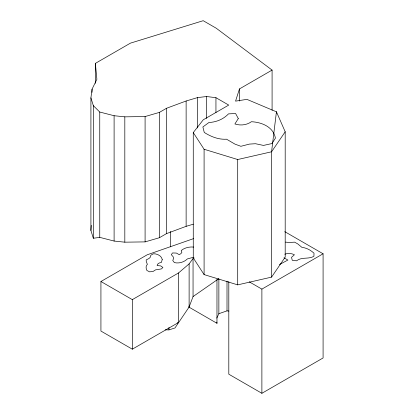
<?xml version="1.0" encoding="UTF-8"?>
<svg xmlns="http://www.w3.org/2000/svg" width="414" height="414" viewBox="0 0 414 414"><rect width="100%" height="100%" fill="white"/><g stroke="black" fill="none" stroke-linecap="round" stroke-linejoin="round"><path stroke-width="0.62" d="M193.307 224.191L186.129 226.339L166.568 233.589L159.39 237.734L145.091 241.89L124.816 242.18L114.104 241.057L99.753 237.367L93.336 238.262L90.914 230.469L91.287 225.345M90.914 230.469L90.914 97.864L92.074 89.119L96.886 79.322L95.37 63.383L130.426 43.144L203.202 20.7L216.237 28.224L272.086 70.09L272.086 110.326M272.086 70.09L239.458 88.927L235.556 101.14L246.899 99.365L276.438 111.806L285.194 131.797L285.194 257.13L271.568 277.121L237.703 284.863L204.092 274.596L193.266 257.927L193.266 132.589L203.269 119.786L228.73 105.084L215.942 97.699L206.612 96.519L197.494 97.606L186.129 101L166.568 108.256L159.39 112.401L145.091 116.551L124.816 116.841L114.104 115.723L99.753 112.034L93.336 105.663L90.914 97.864M165.196 329.844L168.964 329.891L174.972 327.966L189.12 306.997L193.053 296.564L193.053 258.574L194.213 258.015M216.807 318.081L218.866 313.698L218.866 278.798M285.194 131.797L271.568 151.788L271.568 277.121M178.579 272.929L178.579 322.48L132.325 349.183L100.928 331.06L100.928 281.51L132.325 299.632L178.579 272.929L189.12 263.868L193.053 258.574M193.053 296.564L218.67 278.767M100.928 281.51L147.182 254.801L193.617 238.614M249.207 281.794L261.886 289.117L323.086 253.787L323.086 357.965L261.886 393.3L228.807 374.204L228.807 281.598M279.403 264.567L287.901 260.059L283.994 257.808M193.436 257.275L187.382 258.921C184.121 262.233 178.895 263.671 174.397 262.611L172.767 260.525L173.637 258.295L173.14 256.732L171.292 254.657L172.56 252.944L176.421 253.073L179.215 254.677L180.954 253.611L181.875 252.338L181.254 250.48C184.747 247.681 189.291 246.646 193.7 247.065M218.866 313.698L227.001 310.867L228.911 311.064M177.378 322.863L178.579 322.48M284.837 254.217C287.968 252.954 291.446 253.306 294.432 254.76L291.523 257.337L292.274 260.318L296.548 260.82C301.734 256.659 308.539 259.526 313.916 256.271L314.003 253.187C310.635 250.123 306.505 247.82 301.915 247.365L297.733 243.893L294.597 242.149L289.174 242.5L285.52 242.112M193.266 132.589L204.092 149.257L237.703 159.53L271.568 151.788L276.438 111.806L276.438 113.1M284.775 231.664L323.086 253.787M188.515 306.862L216.967 323.293L216.967 279.341M216.776 322.113L216.967 323.293M261.886 289.117L261.886 393.3M239.458 88.927L239.458 101.063M237.703 159.53L237.703 284.863M227.001 281.137L227.001 310.867M215.942 97.699L215.942 112.561M206.612 96.519L206.612 118.487M204.092 149.257L204.092 274.596M197.494 97.606L197.494 127.973M189.12 263.868L189.12 306.997M186.129 101L186.129 226.339M170.661 231.416L170.661 246.894M168.964 327.417L168.964 329.891M166.568 108.256L166.568 233.589M159.39 112.401L159.39 237.734M145.091 116.551L145.091 241.89M132.325 299.632L132.325 349.183M124.816 116.841L124.816 242.18M114.104 115.723L114.104 241.057M99.753 112.034L99.753 237.367M95.37 63.383L95.37 83.328M93.336 105.663L93.336 238.262M92.074 89.119L92.074 92.348M162.257 259.392L161.398 262.466C159.613 262.714 157.289 263.423 157.139 265.571L160.679 265.902L162.909 267.47L161.403 268.924L155.519 269.871L153.144 271.429L149.62 271.853L146.918 270.482C145.951 268.541 145.552 265.959 147.379 264.37L146.277 261.601L146.194 259.909L148.952 258.507L150.272 257.28L150.831 255.231L153.408 253.782C156.984 253.585 161.398 255.65 162.257 259.392M238.293 118.564L234.898 123.967C240.472 125.773 246.589 125.168 251.433 121.716C261.72 122.249 273.333 126.824 275.413 138.131L271.967 143.544L263.485 145.423L255.479 143.72L249.419 144.098L240.891 146.297L234.986 144.129L226.556 139.207C218.551 139.735 210.923 136.672 204.268 132.449L202.876 126.969L208.93 122.508C216.346 122.146 223.322 119.273 228.497 113.876L235.597 113.519L238.293 118.564"/></g></svg>
